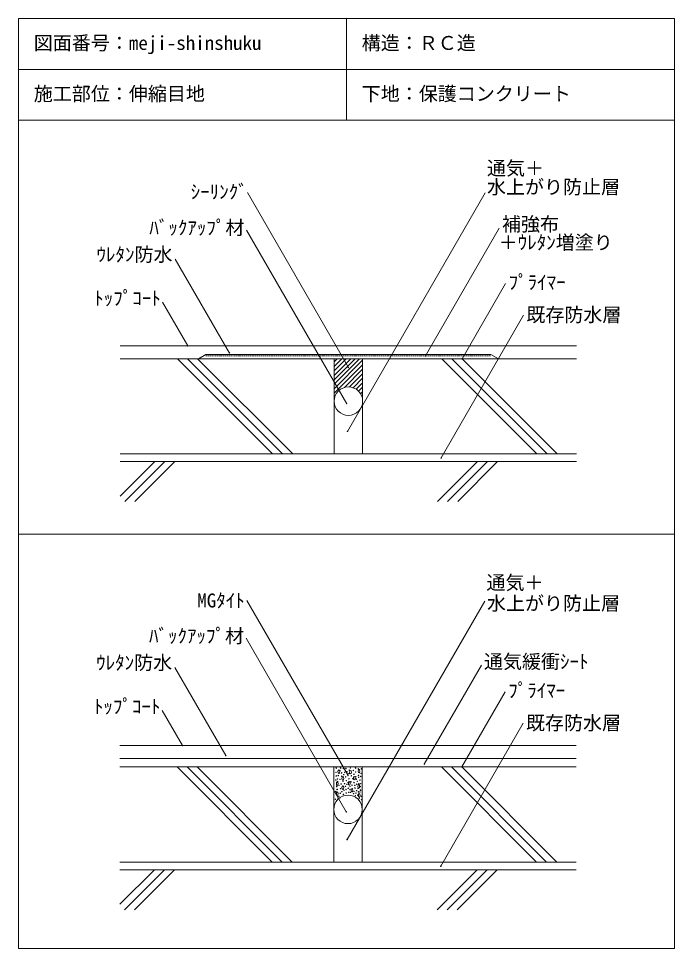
# Model space of a CAD drawing. Units: millimetres, scale not verified. Extents: x -517 to 518, y -673 to 792.
import ezdxf
from ezdxf.enums import TextEntityAlignment as Align

# ---------------------------------------------------------------- set-up
doc = ezdxf.new("R2010")
doc.units = ezdxf.units.MM
doc.header["$PDMODE"] = 32
doc.header["$PDSIZE"] = 0.8
doc.linetypes.add('DASHED2', pattern=[3, 2, -1])
doc.layers.add('0-0', color=2, linetype='Continuous', lineweight=13)
doc.styles.add('ＭＳ ゴシック', font='')
doc.styles.get('ＭＳ ゴシック').set_extended_font_data('MS Gothic')

msp = doc.modelspace()

# ---------------------------------------------------------------- linework, layer by layer
at = {"layer": '0-0', "color": 7}
for p, q in [((-516.864, 792.357), (-516.864, -673.469)), ((-516.864, 792.357), (517.853, 792.357)), ((0.494, 792.357), (0.494, 632.357)), ((517.853, 792.357), (517.853, -673.469)), ((-516.864, 712.357), (517.853, 712.357)), ((-516.864, 632.357), (517.853, 632.357)), ((3.441, 242.404), (-155.919, 518.424)), ((2.086, 141.681), (219.066, 517.503)), ((0.758, 185.238), (-157.271, 458.952)), ((125.056, 260.559), (241.426, 462.117)), ((-184.215, 265.125), (-269.572, 412.967)), ((182.775, 256.059), (251.262, 374.681)), ((-250.028, 276.309), (-289.888, 345.349)), ((149.874, 99.697), (279.946, 324.989)), ((-19.042, 256.059), (-356.542, 256.059)), ((-266.238, 256.059), (-116.238, 106.059)), ((-250.328, 256.059), (-100.328, 106.059)), ((-234.418, 256.059), (-84.418, 106.059)), ((-19.042, 256.059), (-19.042, 106.059)), ((25.958, 256.059), (363.458, 256.059)), ((25.958, 256.059), (25.958, 106.059)), ((150.955, 256.059), (300.955, 106.059)), ((166.865, 256.059), (316.865, 106.059)), ((182.775, 256.059), (332.775, 106.059)), ((-356.542, 106.059), (363.458, 106.059)), ((-356.542, 94.059), (363.458, 94.059)), ((-356.542, 39.565), (-302.049, 94.059)), ((-349.139, 31.059), (-286.139, 94.059)), ((-333.229, 31.059), (-270.229, 94.059)), ((144.068, 31.059), (207.068, 94.059)), ((159.978, 31.059), (222.978, 94.059)), ((175.888, 31.059), (238.888, 94.059)), ((-516.864, -20.556), (517.853, -20.556)), ((2.871, -401.129), (-156.489, -125.11)), ((1.516, -501.852), (218.496, -126.031)), ((0.188, -458.296), (-157.841, -184.581)), ((-189.939, -369.482), (-270.142, -230.566)), ((123.182, -382.975), (213.334, -226.827)), ((182.205, -387.475), (250.692, -268.853)), ((-258.392, -353.725), (-290.458, -298.185)), ((149.304, -543.836), (279.376, -318.545)), ((-19.612, -387.475), (-357.112, -387.475)), ((-266.808, -387.475), (-116.808, -537.475)), ((-250.898, -387.475), (-100.898, -537.475)), ((-234.988, -387.475), (-84.988, -537.475)), ((-19.612, -387.475), (-19.612, -537.475)), ((25.388, -387.475), (362.888, -387.475)), ((25.388, -387.475), (25.388, -537.475)), ((150.385, -387.475), (300.385, -537.475)), ((166.295, -387.475), (316.295, -537.475)), ((182.205, -387.475), (332.205, -537.475)), ((-357.112, -537.475), (362.888, -537.475)), ((-357.112, -549.475), (362.888, -549.475)), ((-357.112, -603.968), (-302.619, -549.475)), ((-349.709, -612.475), (-286.709, -549.475)), ((-333.799, -612.475), (-270.799, -549.475)), ((143.498, -612.475), (206.498, -549.475)), ((159.408, -612.475), (222.408, -549.475)), ((175.318, -612.475), (238.318, -549.475)), ((-516.864, -673.469), (517.853, -673.469))]:
    msp.add_line(p, q, dxfattribs=at)
at = {"layer": '0-0', "color": 4}
for p, q in [((-356.542, 276.309), (363.458, 276.309)), ((-221.542, 262.809), (-233.233, 256.059)), ((-221.542, 262.809), (228.458, 262.809)), ((228.458, 262.809), (240.149, 256.059)), ((-357.112, -353.725), (362.888, -353.725))]:
    msp.add_line(p, q, dxfattribs=at)
at = {"layer": '0-0', "color": 5, "linetype": 'DASHED2'}
msp.add_line((-221.542, 260.559), (228.458, 260.559), dxfattribs=at)
at = {"layer": '0-0'}
for p, q in [((-19.042, 256.059), (25.958, 256.059)), ((-19.042, 215.783), (21.234, 256.059)), ((-19.042, 222.854), (14.163, 256.059)), ((-19.042, 229.925), (7.092, 256.059)), ((-19.042, 236.996), (0.021, 256.059)), ((-19.042, 244.067), (-7.05, 256.059)), ((-19.042, 251.138), (-14.121, 256.059)), ((-19.042, 208.712), (25.958, 253.712)), ((-19.042, 201.64), (25.958, 246.64)), ((-2.734, 210.878), (25.958, 239.569)), ((5.143, 211.683), (25.958, 232.498)), ((10.982, 210.451), (25.958, 225.427)), ((15.716, 208.114), (25.958, 218.356)), ((19.597, 204.924), (25.958, 211.285)), ((-19.042, 194.569), (-18.173, 195.438)), ((22.682, 200.938), (25.958, 204.214)), ((24.895, 196.08), (25.958, 197.143)), ((25.861, 191.337), (25.958, 191.435)), ((25.943, 190.057), (25.958, 190.072)), ((-19.612, -387.475), (25.388, -387.475)), ((25.291, -452.196), (25.388, -452.099))]:
    msp.add_line(p, q, dxfattribs=at)
at = {"layer": '0-0', "color": 3}
msp.add_line((-357.112, -373.975), (362.888, -373.975), dxfattribs=at)
at = {"layer": '0-0', "color": 5}
for centre in [(3.458, 189.246), (2.888, -454.287)]:
    msp.add_circle(centre, 22.5, dxfattribs=at)
at = {"layer": '0-0'}
for centre in [(-11.689, -394.829), (6.832, -395.617), (20.23, -394.04), (-5.384, -405.468), (12.743, -405.074), (-14.053, -413.743), (-5.384, -420.048), (4.862, -413.349), (9.196, -423.989), (19.836, -418.078), (-14.053, -429.506), (20.624, -432.264)]:
    msp.add_ellipse(centre, major_axis=(0, 2.842), ratio=0.5, dxfattribs=at)
at = {"layer": '0-0', "color": 7}
for p in [(-250.028, 276.309), (-184.215, 265.125), (125.056, 260.559), (182.775, 256.059), (3.441, 242.404), (0.758, 185.238), (2.086, 141.681), (149.874, 99.697), (-258.392, -353.725), (-189.939, -369.482), (123.182, -382.975), (182.205, -387.475), (2.871, -401.129), (0.188, -458.296), (1.516, -501.852), (149.304, -543.836)]:
    msp.add_point(p, dxfattribs=at)
at = {"layer": '0-0'}
for p in [(-15.961, -395.942), (-15.77, -389.25), (-9.842, -393.265), (-8.886, -389.25), (-4.488, -389.823), (-2.385, -395.942), (-0.473, -389.823), (1.057, -394.986), (4.912, -392.578), (6.602, -389.058), (11.232, -392.879), (14.825, -389.25), (15.016, -395.368), (19.358, -390.472), (24.003, -390.397), (-16.455, -407.927), (-15.77, -401.487), (-13.747, -406.422), (-13.666, -410.474), (-12.519, -400.914), (-9.651, -407.033), (-7.356, -396.707), (-7.165, -402.061), (-5.062, -409.901), (-3.815, -399.5), (-0.855, -403.017), (0.292, -408.945), (4.31, -397.996), (4.499, -406.077), (8.223, -401.306), (10.235, -405.885), (12.148, -398.81), (15.145, -402.811), (15.781, -406.65), (17.703, -410.034), (19.414, -400.531), (19.659, -403.563), (21.9, -408.18), (23.047, -402.443), (23.27, -397.394), (-14.814, -418.314), (-14.24, -422.903), (-11.339, -416.354), (-8.931, -421.771), (-7.93, -414.299), (-3.532, -424.242), (-2.611, -413.645), (-1.107, -417.858), (-0.204, -422.974), (1.057, -414.872), (2.778, -412.004), (3.16, -420.991), (5.966, -418.009), (5.966, -422.974), (7.367, -410.857), (9.279, -416.211), (12.53, -412.004), (13.64, -416.354), (13.677, -420.8), (16.348, -424.78), (16.737, -414.681), (18.756, -421.319), (19.96, -414.096), (22.282, -418.314), (22.668, -424.028), (22.969, -413.645), (-17.057, -438.323), (-16.756, -426.134), (-11.64, -433.658), (-9.46, -428.831), (-6.825, -426.435), (-4.267, -430.799), (0.097, -428.542), (4.117, -427.493), (6.868, -427.338), (11.574, -429.596), (12.286, -425.984), (14.543, -432.906), (15.596, -428.692), (18.266, -431.891), (19.414, -426.728), (20.863, -436.517), (21.708, -426.919), (24.003, -433.803), (24.194, -438.966)]:
    msp.add_point(p, dxfattribs=at)

# ---------------------------------------------------------------- texts
at = {"layer": '0-0', "color": 7, "style": 'ＭＳ ゴシック'}
for s, p in [('図面番号：meji-shinshuku', (-492.864, 736.357)), ('構造：ＲＣ造', (24.494, 736.357)), ('施工部位：伸縮目地', (-492.864, 656.357)), ('下地：保護コンクリート', (24.494, 656.357)), ('通気＋', (222.094, 538.986)), ('ｼｰﾘﾝｸﾞ', (-245.318, 501.734)), ('水上がり防止層', (222.094, 509.356)), ('ﾊﾞｯｸｱｯﾌﾟ材', (-310.556, 445.217)), ('補強布', (245.798, 450.837)), ('＋ｳﾚﾀﾝ増塗り', (240.612, 421.948)), ('ｳﾚﾀﾝ防水', (-393.969, 402.995)), ('ﾌﾟﾗｲﾏｰ', (256.226, 359.059)), ('ﾄｯﾌﾟｺｰﾄ', (-397.495, 333.95)), ('既存防水層', (284.197, 307.911)), ('通気＋', (221.305, -114.353)), ('MGﾀｲﾄ', (-234.965, -142.556)), ('水上がり防止層', (222.09, -147.015)), ('ﾊﾞｯｸｱｯﾌﾟ材', (-311.126, -198.317)), ('ｳﾚﾀﾝ防水', (-394.539, -240.538)), ('通気緩衝ｼｰﾄ', (217.357, -238.883)), ('ﾌﾟﾗｲﾏｰ', (255.656, -284.475)), ('ﾄｯﾌﾟｺｰﾄ', (-398.065, -309.583)), ('既存防水層', (283.627, -335.622))]:
    msp.add_text(s, height=21.99, dxfattribs=at).set_placement(p, align=Align.BOTTOM_LEFT)

doc.saveas('drawing.dxf')
